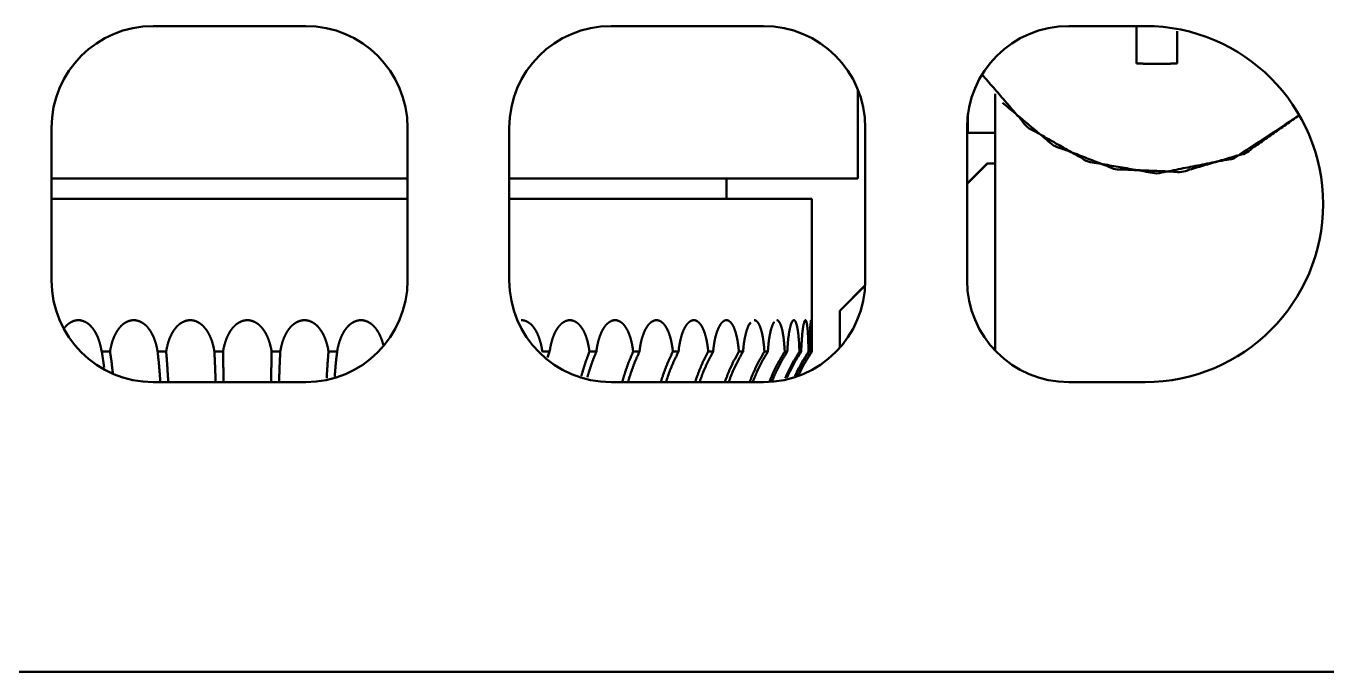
# Paper-space layout 'Layout1' of a CAD drawing. Header units: millimetres. Extents: x 37 to 380, y 30 to 264.
# Drawn here: x 50.65 to 63.44, y 158.1 to 164.45 of the extents above; entities that cross this region are included whole.
import ezdxf

# ---------------------------------------------------------------- set-up
doc = ezdxf.new("R2010")
doc.units = ezdxf.units.MM
doc.layers.add('170', color=7, linetype='Continuous', true_color=0xffffff)

psp = doc.layouts.get("Layout1")

# ---------------------------------------------------------------- linework, layer by layer
at = {"layer": '170', "color": 155, "linetype": 'Continuous', "lineweight": 50}
for p, q in [((53.401, 164.449), (51.901, 164.449)), ((57.901, 164.449), (56.401, 164.449)), ((61.651, 164.449), (60.901, 164.449)), ((61.566, 164.081), (61.566, 164.449)), ((58.826, 162.949), (58.826, 163.829)), ((60.179, 161.257), (60.179, 163.782)), ((59.91, 163.585), (59.91, 163.399)), ((60.251, 163.693), (60.251, 163.693)), ((50.901, 161.949), (50.901, 163.449)), ((54.401, 163.449), (54.401, 161.949)), ((55.401, 161.949), (55.401, 163.449)), ((58.901, 163.449), (58.901, 161.949)), ((59.901, 161.949), (59.901, 163.449)), ((60.099, 163.099), (59.899, 162.899)), ((59.901, 162.899), (60.101, 163.099)), ((60.101, 163.099), (60.099, 163.099)), ((57.538, 162.949), (57.538, 162.749)), ((58.376, 161.249), (58.376, 162.749)), ((58.649, 161.649), (58.9, 161.9)), ((58.9, 161.898), (58.651, 161.649)), ((57.774, 161.535), (57.746, 161.497)), ((58.649, 161.649), (58.651, 161.649)), ((58.649, 161.649), (58.649, 161.285)), ((58.651, 161.649), (58.651, 161.288)), ((51.419, 161.092), (51.394, 161.249)), ((55.798, 161.249), (55.777, 161.189)), ((51.901, 160.949), (53.401, 160.949)), ((56.401, 160.949), (57.901, 160.949)), ((60.901, 160.949), (61.651, 160.949)), ((40.901, 158.099), (67.731, 158.099)), ((40.901, 158.099), (67.731, 158.099))]:
    psp.add_line(p, q, dxfattribs=at)
for centre, radius, start, end in [((51.901, 163.449), 1, 90, 180), ((53.401, 163.449), 1, 0, 90), ((56.401, 163.449), 1, 90, 180), ((57.901, 163.449), 1, 0, 90), ((60.901, 163.449), 1, 90, 180), ((61.651, 162.699), 1.75, 270, 90), ((51.901, 161.949), 1, 180, 270), ((53.401, 161.949), 1, 270, 0), ((56.401, 161.949), 1, 180, 270), ((57.901, 161.949), 1, 270, 0), ((60.901, 161.949), 1, 180, 270)]:
    psp.add_arc(centre, radius, start, end, dxfattribs=at)
for points in [[(61.566, 164.449), (61.566, 164.081)], [(61.966, 164.081), (61.966, 164.399)], [(60.179, 163.399), (59.91, 163.399)], [(60.101, 163.099), (60.179, 163.099)], [(51.39, 162.749), (50.901, 162.749)], [(54.401, 162.749), (51.39, 162.749)], [(52.831, 162.749), (52.826, 162.749)], [(51.394, 161.249), (51.476, 161.249)], [(51.944, 161.249), (52.028, 161.249)], [(52.502, 161.249), (52.587, 161.249)], [(53.065, 161.249), (53.15, 161.249)], [(53.624, 161.249), (53.709, 161.249)], [(55.726, 161.249), (55.798, 161.249)], [(56.189, 161.249), (56.257, 161.249)], [(56.619, 161.249), (56.681, 161.249)], [(57.009, 161.249), (57.065, 161.249)], [(57.357, 161.249), (57.405, 161.249)], [(57.658, 161.249), (57.699, 161.249)], [(57.909, 161.249), (57.943, 161.249)], [(58.109, 161.249), (58.134, 161.249)], [(58.254, 161.249), (58.271, 161.249)], [(58.343, 161.249), (58.352, 161.249)], [(58.376, 161.249), (58.376, 161.249)]]:
    psp.add_open_spline(points, degree=1, dxfattribs=at)
for points, knots in [([(60.049, 163.973), (60.496, 163.454), (61.091, 163.116), (61.766, 162.999)], [0, 0, 0.333332, 0.666667, 1, 1]), ([(61.766, 164.077), (61.666, 164.078), (61.566, 164.081)], [0, 0, 0.500181, 1, 1]), ([(61.966, 164.081), (61.866, 164.078), (61.766, 164.077)], [0, 0, 0.499806, 1, 1]), ([(63.167, 163.572), (62.635, 163.198), (62.01, 163.014), (61.359, 163.041), (60.751, 163.276), (60.251, 163.693)], [0, 0, 0.2, 0.400001, 0.599999, 0.8, 1, 1]), ([(61.766, 162.999), (62.523, 163.148), (63.167, 163.572)], [0, 0, 0.499998, 1, 1]), ([(54.401, 162.949), (53.235, 162.949), (50.901, 162.949)], [0, 0, 0.333168, 1, 1]), ([(58.826, 162.949), (58.72, 162.949), (57.898, 162.949), (56.368, 162.949), (55.401, 162.949)], [0, 0, 0.030828, 0.27096, 0.717711, 1, 1]), ([(58.376, 162.749), (58.245, 162.749), (57.234, 162.749), (55.401, 162.749)], [0, 0, 0.044025, 0.383816, 1, 1]), ([(51.165, 161.557), (51.15, 161.557), (51.136, 161.554), (51.122, 161.551), (51.107, 161.545), (51.093, 161.538), (51.078, 161.529), (51.064, 161.519), (51.049, 161.506), (51.031, 161.486)], [0, 0, 0.09218, 0.185292, 0.280314, 0.378614, 0.481561, 0.590369, 0.706104, 0.829929, 1, 1]), ([(51.165, 161.557), (51.178, 161.557), (51.192, 161.555), (51.206, 161.551), (51.22, 161.546), (51.234, 161.54), (51.248, 161.532), (51.262, 161.522), (51.276, 161.51), (51.29, 161.496), (51.304, 161.48), (51.317, 161.462), (51.33, 161.442), (51.342, 161.419), (51.354, 161.395), (51.364, 161.368), (51.374, 161.338), (51.382, 161.307), (51.39, 161.273)], [0, 0, 0.035408, 0.071198, 0.107725, 0.145482, 0.184968, 0.226558, 0.270666, 0.317687, 0.367953, 0.421713, 0.479179, 0.54051, 0.605855, 0.675408, 0.749406, 0.828, 0.911468, 1, 1]), ([(51.476, 161.249), (51.483, 161.286), (51.491, 161.32), (51.5, 161.351), (51.511, 161.381), (51.522, 161.407), (51.535, 161.432), (51.548, 161.454), (51.562, 161.473), (51.576, 161.491), (51.59, 161.506), (51.605, 161.519), (51.62, 161.529), (51.635, 161.538), (51.65, 161.545), (51.665, 161.551), (51.679, 161.554), (51.694, 161.557), (51.709, 161.557)], [0, 0, 0.089069, 0.172953, 0.251876, 0.326028, 0.395695, 0.461066, 0.522378, 0.57979, 0.633487, 0.68367, 0.73058, 0.774539, 0.815946, 0.855199, 0.892744, 0.929083, 0.964729, 1, 1]), ([(51.944, 161.249), (51.937, 161.286), (51.929, 161.32), (51.919, 161.351), (51.909, 161.381), (51.897, 161.407), (51.884, 161.432), (51.871, 161.454), (51.857, 161.473), (51.843, 161.491), (51.828, 161.506), (51.813, 161.519), (51.798, 161.529), (51.783, 161.538), (51.768, 161.545), (51.753, 161.551), (51.738, 161.554), (51.724, 161.557), (51.709, 161.557)], [0, 0, 0.08888, 0.172616, 0.251428, 0.325514, 0.395154, 0.460529, 0.521886, 0.579363, 0.633145, 0.683433, 0.730441, 0.774491, 0.815977, 0.855281, 0.892864, 0.929201, 0.964787, 1, 1]), ([(52.028, 161.249), (52.035, 161.286), (52.043, 161.32), (52.052, 161.351), (52.063, 161.381), (52.075, 161.407), (52.087, 161.432), (52.101, 161.454), (52.115, 161.473), (52.129, 161.491), (52.144, 161.506), (52.159, 161.519), (52.174, 161.529), (52.19, 161.538), (52.205, 161.545), (52.22, 161.551), (52.235, 161.554), (52.25, 161.557), (52.265, 161.557)], [0, 0, 0.088532, 0.171948, 0.250467, 0.324291, 0.393703, 0.458896, 0.520104, 0.577487, 0.631227, 0.681521, 0.728593, 0.772757, 0.814417, 0.853953, 0.891802, 0.928446, 0.964401, 1, 1]), ([(52.502, 161.249), (52.496, 161.286), (52.487, 161.32), (52.478, 161.351), (52.467, 161.381), (52.455, 161.407), (52.442, 161.432), (52.429, 161.454), (52.415, 161.473), (52.4, 161.491), (52.385, 161.506), (52.37, 161.519), (52.355, 161.529), (52.34, 161.538), (52.325, 161.545), (52.31, 161.551), (52.295, 161.554), (52.28, 161.557), (52.265, 161.557)], [0, 0, 0.08844, 0.17178, 0.250246, 0.324037, 0.393438, 0.458634, 0.519868, 0.577281, 0.631066, 0.681413, 0.728533, 0.772738, 0.814436, 0.853997, 0.891852, 0.928506, 0.964437, 1, 1]), ([(52.587, 161.249), (52.594, 161.286), (52.603, 161.32), (52.612, 161.351), (52.623, 161.381), (52.635, 161.407), (52.648, 161.432), (52.661, 161.454), (52.675, 161.473), (52.69, 161.491), (52.705, 161.506), (52.72, 161.519), (52.735, 161.529), (52.751, 161.538), (52.766, 161.545), (52.781, 161.551), (52.796, 161.554), (52.811, 161.557), (52.826, 161.557)], [0, 0, 0.088321, 0.171556, 0.249924, 0.323625, 0.392954, 0.458084, 0.519268, 0.576655, 0.630424, 0.680772, 0.727914, 0.772169, 0.813917, 0.853558, 0.891502, 0.928261, 0.964313, 1, 1]), ([(53.065, 161.249), (53.058, 161.286), (53.049, 161.32), (53.04, 161.351), (53.029, 161.381), (53.017, 161.407), (53.005, 161.432), (52.991, 161.454), (52.977, 161.473), (52.962, 161.491), (52.947, 161.506), (52.932, 161.519), (52.917, 161.529), (52.902, 161.538), (52.886, 161.545), (52.871, 161.551), (52.856, 161.554), (52.841, 161.557), (52.826, 161.557)], [0, 0, 0.088324, 0.171556, 0.249928, 0.32363, 0.392958, 0.45809, 0.519274, 0.57666, 0.630422, 0.680771, 0.727912, 0.772168, 0.813916, 0.853557, 0.891501, 0.928261, 0.964313, 1, 1]), ([(53.388, 161.557), (53.373, 161.557), (53.358, 161.554), (53.343, 161.551), (53.328, 161.545), (53.312, 161.538), (53.297, 161.529), (53.282, 161.519), (53.267, 161.506), (53.252, 161.491), (53.237, 161.473), (53.223, 161.454), (53.21, 161.432), (53.197, 161.407), (53.185, 161.381), (53.174, 161.351), (53.165, 161.32), (53.157, 161.286), (53.15, 161.249)], [0, 0, 0.035551, 0.071482, 0.108136, 0.145992, 0.185564, 0.227252, 0.271466, 0.318587, 0.368934, 0.422712, 0.480133, 0.541367, 0.606562, 0.675964, 0.749756, 0.828222, 0.91156, 1, 1]), ([(53.388, 161.557), (53.403, 161.557), (53.418, 161.554), (53.432, 161.551), (53.447, 161.545), (53.463, 161.538), (53.478, 161.529), (53.493, 161.519), (53.508, 161.506), (53.523, 161.491), (53.537, 161.473), (53.551, 161.454), (53.565, 161.432), (53.578, 161.407), (53.589, 161.381), (53.6, 161.351), (53.609, 161.32), (53.618, 161.286), (53.624, 161.249)], [0, 0, 0.035599, 0.071554, 0.10821, 0.146059, 0.185595, 0.227243, 0.271408, 0.31848, 0.368774, 0.422514, 0.479897, 0.541105, 0.606298, 0.675709, 0.749533, 0.828055, 0.911468, 1, 1]), ([(53.943, 161.557), (53.929, 161.557), (53.914, 161.554), (53.899, 161.551), (53.884, 161.545), (53.869, 161.538), (53.854, 161.529), (53.839, 161.519), (53.824, 161.506), (53.81, 161.491), (53.795, 161.473), (53.781, 161.454), (53.768, 161.432), (53.755, 161.407), (53.744, 161.381), (53.733, 161.351), (53.724, 161.32), (53.715, 161.286), (53.709, 161.249)], [0, 0, 0.0352, 0.070799, 0.107124, 0.144708, 0.184023, 0.225498, 0.269549, 0.316557, 0.366845, 0.420627, 0.478112, 0.539469, 0.604844, 0.674485, 0.748571, 0.827384, 0.911119, 1, 1]), ([(53.943, 161.557), (53.958, 161.557), (53.973, 161.554), (53.987, 161.551), (54.002, 161.545), (54.017, 161.538), (54.032, 161.529), (54.047, 161.519), (54.062, 161.506), (54.076, 161.491), (54.091, 161.473), (54.104, 161.454), (54.118, 161.432), (54.13, 161.407), (54.141, 161.381), (54.152, 161.351), (54.161, 161.32), (54.163, 161.315)], [0, 0, 0.04203, 0.084479, 0.127782, 0.172507, 0.219267, 0.26858, 0.320946, 0.376828, 0.436617, 0.500574, 0.568965, 0.64201, 0.719877, 0.802867, 0.891204, 0.985216, 1, 1]), ([(55.519, 161.557), (55.533, 161.557), (55.546, 161.554), (55.559, 161.551), (55.572, 161.545), (55.585, 161.538), (55.598, 161.529), (55.612, 161.519), (55.625, 161.506), (55.638, 161.491), (55.65, 161.473), (55.663, 161.454), (55.674, 161.432), (55.685, 161.407), (55.695, 161.381), (55.704, 161.351), (55.713, 161.32), (55.72, 161.286), (55.726, 161.249)], [0, 0, 0.032872, 0.066141, 0.100195, 0.135601, 0.172896, 0.212603, 0.255166, 0.301054, 0.350638, 0.404172, 0.461903, 0.524034, 0.590714, 0.662181, 0.738616, 0.820275, 0.907339, 1, 1]), ([(55.997, 161.557), (55.984, 161.557), (55.972, 161.554), (55.959, 161.551), (55.947, 161.545), (55.934, 161.538), (55.922, 161.529), (55.909, 161.519), (55.896, 161.506), (55.884, 161.491), (55.872, 161.473), (55.86, 161.454), (55.848, 161.432), (55.838, 161.407), (55.828, 161.381), (55.819, 161.351), (55.811, 161.32), (55.804, 161.286), (55.798, 161.249)], [0, 0, 0.031368, 0.06323, 0.096075, 0.130441, 0.166912, 0.205976, 0.248121, 0.293785, 0.343367, 0.397093, 0.455211, 0.517896, 0.58529, 0.657612, 0.735021, 0.817778, 0.90604, 1, 1]), ([(55.997, 161.557), (56.009, 161.557), (56.021, 161.554), (56.034, 161.551), (56.046, 161.545), (56.058, 161.538), (56.071, 161.529), (56.083, 161.519), (56.095, 161.506), (56.107, 161.491), (56.119, 161.473), (56.131, 161.454), (56.142, 161.432), (56.152, 161.407), (56.161, 161.381), (56.17, 161.351), (56.177, 161.32), (56.184, 161.286), (56.189, 161.249)], [0, 0, 0.031534, 0.063476, 0.096286, 0.130518, 0.166777, 0.205591, 0.247448, 0.292826, 0.342123, 0.395622, 0.453565, 0.516167, 0.58357, 0.65601, 0.733651, 0.816753, 0.905474, 1, 1]), ([(56.441, 161.557), (56.43, 161.557), (56.418, 161.554), (56.407, 161.551), (56.395, 161.545), (56.384, 161.538), (56.372, 161.529), (56.36, 161.519), (56.348, 161.506), (56.337, 161.491), (56.325, 161.473), (56.314, 161.454), (56.304, 161.432), (56.294, 161.407), (56.285, 161.381), (56.276, 161.351), (56.269, 161.32), (56.262, 161.286), (56.257, 161.249)], [0, 0, 0.029703, 0.059975, 0.091309, 0.124323, 0.159586, 0.19765, 0.239013, 0.284147, 0.33345, 0.387195, 0.445608, 0.508873, 0.577128, 0.650584, 0.729386, 0.813789, 0.903934, 1, 1]), ([(56.441, 161.557), (56.453, 161.557), (56.464, 161.554), (56.475, 161.551), (56.487, 161.545), (56.498, 161.538), (56.51, 161.529), (56.521, 161.519), (56.532, 161.506), (56.543, 161.491), (56.554, 161.473), (56.565, 161.454), (56.575, 161.432), (56.584, 161.407), (56.593, 161.381), (56.601, 161.351), (56.608, 161.32), (56.614, 161.286), (56.619, 161.249)], [0, 0, 0.029881, 0.060216, 0.091487, 0.12432, 0.159332, 0.197086, 0.238117, 0.282921, 0.331913, 0.3854, 0.443639, 0.506821, 0.575105, 0.648712, 0.727792, 0.812603, 0.903281, 1, 1]), ([(56.849, 161.557), (56.838, 161.557), (56.828, 161.554), (56.817, 161.551), (56.807, 161.545), (56.796, 161.538), (56.786, 161.529), (56.775, 161.519), (56.764, 161.506), (56.754, 161.491), (56.743, 161.473), (56.733, 161.454), (56.724, 161.432), (56.715, 161.407), (56.706, 161.381), (56.698, 161.351), (56.691, 161.32), (56.686, 161.286), (56.681, 161.249)], [0, 0, 0.02772, 0.056073, 0.085625, 0.11703, 0.150886, 0.187799, 0.228267, 0.272817, 0.321848, 0.375629, 0.434421, 0.498386, 0.56766, 0.642441, 0.722869, 0.809177, 0.901502, 1, 1]), ([(56.849, 161.557), (56.859, 161.557), (56.869, 161.554), (56.88, 161.551), (56.89, 161.545), (56.9, 161.538), (56.911, 161.529), (56.921, 161.519), (56.931, 161.506), (56.941, 161.491), (56.951, 161.473), (56.961, 161.454), (56.97, 161.432), (56.978, 161.407), (56.986, 161.381), (56.993, 161.351), (56.999, 161.32), (57.005, 161.286), (57.009, 161.249)], [0, 0, 0.027897, 0.056297, 0.085745, 0.116922, 0.150479, 0.187028, 0.227128, 0.271302, 0.319997, 0.37352, 0.43213, 0.496028, 0.565351, 0.640323, 0.721078, 0.807851, 0.900775, 1, 1]), ([(57.215, 161.557), (57.206, 161.557), (57.196, 161.554), (57.187, 161.551), (57.178, 161.545), (57.168, 161.538), (57.159, 161.529), (57.149, 161.519), (57.14, 161.506), (57.13, 161.491), (57.121, 161.473), (57.112, 161.454), (57.103, 161.432), (57.095, 161.407), (57.088, 161.381), (57.081, 161.351), (57.075, 161.32), (57.069, 161.286), (57.065, 161.249)], [0, 0, 0.025374, 0.051482, 0.078964, 0.108501, 0.140771, 0.176387, 0.215887, 0.259802, 0.30857, 0.362452, 0.421708, 0.4865, 0.556952, 0.633254, 0.715525, 0.803992, 0.898768, 1, 1]), ([(57.215, 161.557), (57.224, 161.557), (57.233, 161.554), (57.242, 161.551), (57.252, 161.545), (57.261, 161.538), (57.27, 161.529), (57.279, 161.519), (57.288, 161.506), (57.297, 161.491), (57.306, 161.473), (57.314, 161.454), (57.322, 161.432), (57.329, 161.407), (57.336, 161.381), (57.343, 161.351), (57.348, 161.32), (57.353, 161.286), (57.357, 161.249)], [0, 0, 0.025537, 0.05165, 0.078974, 0.108239, 0.140156, 0.175373, 0.214461, 0.257986, 0.306407, 0.360023, 0.419115, 0.483861, 0.554396, 0.630922, 0.713565, 0.802547, 0.897979, 1, 1]), ([(57.536, 161.557), (57.528, 161.557), (57.52, 161.554), (57.512, 161.551), (57.504, 161.545), (57.496, 161.538), (57.487, 161.529), (57.479, 161.519), (57.471, 161.506), (57.463, 161.491), (57.455, 161.473), (57.447, 161.454), (57.439, 161.432), (57.432, 161.407), (57.425, 161.381), (57.419, 161.351), (57.414, 161.32), (57.409, 161.286), (57.405, 161.249)], [0, 0, 0.022645, 0.046159, 0.071254, 0.098711, 0.129225, 0.163429, 0.201911, 0.245205, 0.293731, 0.347788, 0.407611, 0.473366, 0.545148, 0.623148, 0.707464, 0.798305, 0.895775, 1, 1]), ([(57.536, 161.557), (57.544, 161.557), (57.552, 161.554), (57.56, 161.551), (57.568, 161.545), (57.576, 161.538), (57.583, 161.529), (57.591, 161.519), (57.599, 161.506), (57.607, 161.491), (57.614, 161.473), (57.621, 161.454), (57.628, 161.432), (57.634, 161.407), (57.64, 161.381), (57.646, 161.351), (57.65, 161.32), (57.655, 161.286), (57.658, 161.249)], [0, 0, 0.022781, 0.046243, 0.071129, 0.098264, 0.128371, 0.162156, 0.200199, 0.243097, 0.291296, 0.345099, 0.404781, 0.470516, 0.542416, 0.620672, 0.705393, 0.796788, 0.89495, 1, 1]), ([(57.809, 161.557), (57.815, 161.557), (57.822, 161.554), (57.829, 161.551), (57.835, 161.545), (57.842, 161.538), (57.848, 161.529), (57.855, 161.519), (57.861, 161.506), (57.867, 161.491), (57.873, 161.473), (57.879, 161.454), (57.885, 161.432), (57.89, 161.407), (57.895, 161.381), (57.899, 161.351), (57.903, 161.32), (57.907, 161.286), (57.909, 161.249)], [0, 0, 0.019598, 0.040035, 0.062213, 0.087032, 0.115243, 0.147566, 0.184596, 0.226926, 0.274987, 0.329084, 0.389476, 0.456324, 0.529722, 0.609847, 0.696785, 0.790735, 0.891772, 1, 1]), ([(58.004, 161.538), (57.998, 161.529), (57.993, 161.519), (57.987, 161.506), (57.982, 161.491), (57.976, 161.473), (57.971, 161.454), (57.966, 161.432), (57.961, 161.407), (57.957, 161.381), (57.952, 161.351), (57.949, 161.32), (57.946, 161.286), (57.943, 161.249)], [0, 0, 0.035506, 0.076162, 0.123156, 0.176949, 0.237825, 0.306051, 0.381768, 0.465056, 0.55609, 0.654945, 0.761826, 0.87681, 1, 1]), ([(58.031, 161.557), (58.036, 161.557), (58.041, 161.554), (58.046, 161.551), (58.051, 161.545), (58.056, 161.538), (58.061, 161.529), (58.066, 161.519), (58.071, 161.506), (58.076, 161.491), (58.081, 161.473), (58.086, 161.454), (58.09, 161.432), (58.094, 161.407), (58.098, 161.381), (58.101, 161.351), (58.104, 161.32), (58.107, 161.286), (58.109, 161.249)], [0, 0, 0.015982, 0.033058, 0.052328, 0.074748, 0.10109, 0.132027, 0.168158, 0.210039, 0.258089, 0.312598, 0.373806, 0.441859, 0.516833, 0.598891, 0.688095, 0.784637, 0.888576, 1, 1]), ([(58.199, 161.557), (58.195, 161.557), (58.191, 161.554), (58.187, 161.551), (58.183, 161.545), (58.179, 161.538), (58.175, 161.529), (58.171, 161.519), (58.167, 161.506), (58.163, 161.491), (58.159, 161.473), (58.155, 161.454), (58.151, 161.432), (58.148, 161.407), (58.144, 161.381), (58.141, 161.351), (58.139, 161.32), (58.136, 161.286), (58.134, 161.249)], [0, 0, 0.011961, 0.025669, 0.042347, 0.062879, 0.087895, 0.118024, 0.153764, 0.195632, 0.244011, 0.299155, 0.361277, 0.430496, 0.506868, 0.590535, 0.681553, 0.780096, 0.886218, 1, 1]), ([(58.199, 161.557), (58.203, 161.557), (58.206, 161.554), (58.21, 161.551), (58.214, 161.545), (58.217, 161.538), (58.221, 161.529), (58.224, 161.519), (58.228, 161.506), (58.231, 161.491), (58.235, 161.473), (58.238, 161.454), (58.241, 161.432), (58.244, 161.407), (58.246, 161.381), (58.249, 161.351), (58.251, 161.32), (58.252, 161.286), (58.254, 161.249)], [0, 0, 0.011944, 0.025436, 0.041786, 0.061948, 0.086597, 0.116372, 0.151795, 0.193406, 0.241593, 0.296618, 0.358712, 0.427999, 0.504534, 0.588469, 0.679855, 0.778869, 0.885559, 1, 1]), ([(58.312, 161.557), (58.31, 161.557), (58.307, 161.554), (58.305, 161.551), (58.303, 161.545), (58.3, 161.538), (58.298, 161.529), (58.295, 161.519), (58.292, 161.506), (58.29, 161.491), (58.287, 161.473), (58.285, 161.454), (58.282, 161.432), (58.28, 161.407), (58.278, 161.381), (58.276, 161.351), (58.274, 161.32), (58.272, 161.286), (58.271, 161.249)], [0, 0, 0.007654, 0.017876, 0.031941, 0.050569, 0.074219, 0.103432, 0.138651, 0.180366, 0.22893, 0.284587, 0.347537, 0.417891, 0.495686, 0.581063, 0.674061, 0.77485, 0.883472, 1, 1]), ([(58.312, 161.557), (58.314, 161.557), (58.317, 161.554), (58.319, 161.551), (58.321, 161.545), (58.323, 161.538), (58.325, 161.529), (58.327, 161.519), (58.329, 161.506), (58.331, 161.491), (58.333, 161.473), (58.335, 161.454), (58.336, 161.432), (58.338, 161.407), (58.339, 161.381), (58.34, 161.351), (58.341, 161.32), (58.342, 161.286), (58.343, 161.249)], [0, 0, 0.007594, 0.0176, 0.031392, 0.049737, 0.073132, 0.102107, 0.137122, 0.178679, 0.22713, 0.282725, 0.345677, 0.416095, 0.494023, 0.579599, 0.672864, 0.773989, 0.883011, 1, 1]), ([(58.369, 161.557), (58.368, 161.557), (58.367, 161.554), (58.366, 161.551), (58.366, 161.545), (58.365, 161.538), (58.364, 161.529), (58.363, 161.519), (58.361, 161.506), (58.36, 161.491), (58.359, 161.473), (58.358, 161.454), (58.357, 161.432), (58.356, 161.407), (58.355, 161.381), (58.354, 161.351), (58.353, 161.32), (58.352, 161.286), (58.352, 161.249)], [0, 0, 0.003461, 0.01108, 0.023456, 0.040938, 0.063826, 0.092565, 0.127561, 0.169289, 0.218084, 0.274178, 0.337773, 0.408968, 0.487798, 0.574398, 0.668799, 0.771172, 0.881549, 1, 1]), ([(58.369, 161.557), (58.37, 161.557), (58.37, 161.554), (58.371, 161.551), (58.372, 161.545), (58.372, 161.538), (58.373, 161.529), (58.373, 161.519), (58.374, 161.506), (58.374, 161.491), (58.375, 161.473), (58.375, 161.454), (58.375, 161.432), (58.375, 161.407), (58.376, 161.381), (58.376, 161.351), (58.376, 161.32), (58.376, 161.249)], [0, 0, 0.003383, 0.0109, 0.023165, 0.040543, 0.063336, 0.091994, 0.126923, 0.168599, 0.217359, 0.273439, 0.337042, 0.40827, 0.487156, 0.573835, 0.668342, 0.770844, 1, 1]), ([(57.765, 161.525), (57.754, 161.506), (57.747, 161.491), (57.741, 161.473), (57.734, 161.454), (57.728, 161.432), (57.722, 161.407), (57.716, 161.381), (57.711, 161.351), (57.706, 161.32), (57.703, 161.286), (57.699, 161.249)], [0, 0, 0.077173, 0.135089, 0.200123, 0.272561, 0.352583, 0.440287, 0.535879, 0.639461, 0.751271, 0.871406, 1, 1]), ([(51.394, 161.249), (51.393, 161.253), (51.392, 161.257), (51.392, 161.261), (51.391, 161.265), (51.39, 161.269), (51.39, 161.273)], [0, 0, 0.166523, 0.333598, 0.499978, 0.666919, 0.833591, 1, 1]), ([(51.476, 161.249), (51.491, 161.148), (51.503, 161.042), (51.505, 161.033)], [0, 0, 0.469723, 0.955582, 1, 1]), ([(51.971, 160.949), (51.964, 161.042), (51.955, 161.147), (51.944, 161.249)], [0, 0, 0.309027, 0.660807, 1, 1]), ([(52.028, 161.249), (52.036, 161.148), (52.043, 161.042), (52.049, 160.95)], [0, 0, 0.339087, 0.690509, 1, 1]), ([(52.514, 160.949), (52.511, 161.042), (52.507, 161.147), (52.502, 161.249)], [0, 0, 0.309402, 0.661243, 1, 1]), ([(52.587, 161.249), (52.589, 161.148), (52.591, 161.042), (52.592, 160.95)], [0, 0, 0.338831, 0.690285, 1, 1]), ([(53.06, 160.949), (53.061, 161.042), (53.063, 161.147), (53.065, 161.249)], [0, 0, 0.309479, 0.661337, 1, 1]), ([(53.15, 161.249), (53.145, 161.148), (53.141, 161.042), (53.138, 160.95)], [0, 0, 0.338924, 0.690363, 1, 1]), ([(53.606, 160.988), (53.609, 161.042), (53.616, 161.147), (53.624, 161.249)], [0, 0, 0.20749, 0.611149, 1, 1]), ([(53.709, 161.249), (53.697, 161.148), (53.688, 161.042), (53.685, 161.003)], [0, 0, 0.412161, 0.838918, 1, 1]), ([(56.109, 161.009), (56.119, 161.042), (56.152, 161.147), (56.189, 161.249)], [0, 0, 0.136522, 0.572651, 1, 1]), ([(56.257, 161.249), (56.217, 161.148), (56.182, 161.042), (56.169, 160.997)], [0, 0, 0.407746, 0.822176, 1, 1]), ([(56.511, 160.949), (56.539, 161.042), (56.576, 161.147), (56.619, 161.249)], [0, 0, 0.303579, 0.65456, 1, 1]), ([(56.681, 161.249), (56.636, 161.148), (56.597, 161.042), (56.568, 160.95)], [0, 0, 0.346324, 0.696789, 1, 1]), ([(56.89, 160.949), (56.921, 161.042), (56.962, 161.147), (57.009, 161.249)], [0, 0, 0.302433, 0.653248, 1, 1]), ([(57.065, 161.249), (57.016, 161.148), (56.973, 161.042), (56.941, 160.95)], [0, 0, 0.3476, 0.697905, 1, 1]), ([(57.227, 160.949), (57.261, 161.042), (57.305, 161.147), (57.357, 161.249)], [0, 0, 0.301354, 0.652017, 1, 1]), ([(57.405, 161.249), (57.352, 161.148), (57.306, 161.042), (57.272, 160.95)], [0, 0, 0.348761, 0.698931, 1, 1]), ([(57.519, 160.949), (57.555, 161.042), (57.603, 161.147), (57.658, 161.249)], [0, 0, 0.300387, 0.650918, 1, 1]), ([(57.699, 161.249), (57.643, 161.148), (57.594, 161.042), (57.558, 160.95)], [0, 0, 0.349779, 0.699831, 1, 1]), ([(57.763, 160.949), (57.801, 161.042), (57.851, 161.147), (57.909, 161.249)], [0, 0, 0.299564, 0.649977, 1, 1]), ([(57.943, 161.249), (57.884, 161.148), (57.832, 161.042), (57.794, 160.95)], [0, 0, 0.350627, 0.700577, 1, 1]), ([(57.961, 160.961), (57.996, 161.042), (58.048, 161.147), (58.109, 161.249)], [0, 0, 0.272523, 0.636021, 1, 1]), ([(58.134, 161.249), (58.073, 161.148), (58.02, 161.042), (57.987, 160.966)], [0, 0, 0.370584, 0.739687, 1, 1]), ([(58.114, 160.989), (58.138, 161.042), (58.192, 161.147), (58.254, 161.249)], [0, 0, 0.195091, 0.596912, 1, 1]), ([(58.271, 161.249), (58.208, 161.148), (58.154, 161.042), (58.131, 160.993)], [0, 0, 0.408115, 0.814002, 1, 1]), ([(58.209, 161.007), (58.225, 161.042), (58.28, 161.147), (58.343, 161.249)], [0, 0, 0.138611, 0.568381, 1, 1]), ([(58.352, 161.249), (58.288, 161.148), (58.233, 161.042), (58.217, 161.009)], [0, 0, 0.434065, 0.865428, 1, 1]), ([(58.243, 161.014), (58.257, 161.042), (58.312, 161.147), (58.376, 161.249)], [0, 0, 0.115943, 0.556896, 1, 1])]:
    psp.add_open_spline(points, degree=1, knots=knots, dxfattribs=at)

doc.saveas('drawing.dxf')
